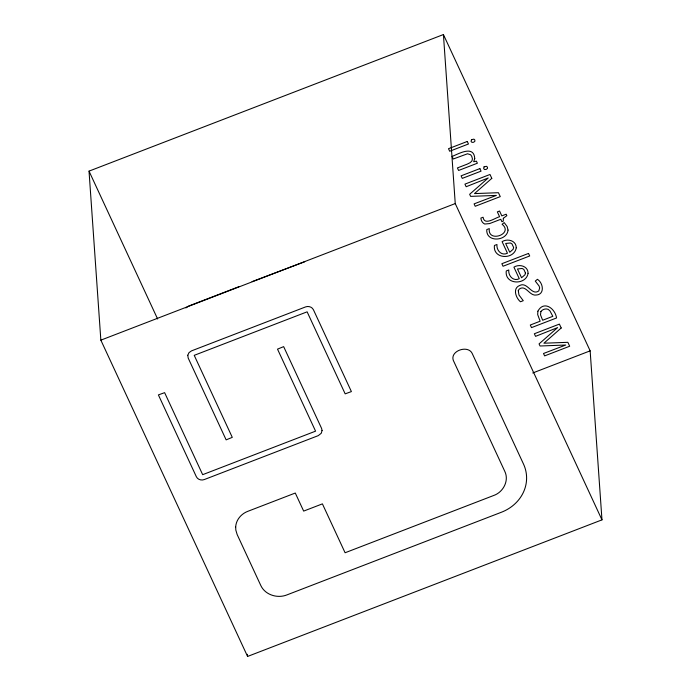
<?xml version="1.0" encoding="UTF-8"?>
<svg xmlns="http://www.w3.org/2000/svg" width="691" height="691" viewBox="0 0 691 691"><rect width="100%" height="100%" fill="white"/><g stroke="black" fill="none" stroke-linecap="round" stroke-linejoin="round"><path stroke-width="1.04" d="M185.87 307.918L188.367 306.165L238.792 286.73M89.027 171.135L443.423 34.55L590.149 350.847L601.973 519.865L247.577 656.45L100.851 340.153L89.027 171.135L157.626 319M252.077 281.608L304.714 261.768M100.851 340.153L455.248 203.569L443.423 34.55M532.761 372.967L590.149 350.847M455.248 203.569L601.973 519.865M247.421 654.299L247.577 656.45M235.683 527.026L235.83 530.092L237.151 534.523L260.809 585.527C265.214 595.029 277.54 598.7 286.946 594.899L501.398 512.247A40.838 36.649 -4 0 0 523.502 464.05L472.117 353.282C467.755 344.705 449.919 350.855 453.305 360.382L504.75 471.279C509.405 480.677 503.169 492.294 493.633 495.507L345.094 552.757L322.412 503.869L303.66 511.098L295.282 493.037L247.784 511.34C241.263 513.767 235.985 519.926 235.683 527.026M503.333 218.296L503.264 221.155L501.891 221.681L500.776 219.28L489.608 223.582L484.737 224.031C482.396 223.029 481.066 220.541 480.893 218.071L483.069 217.233C484.365 226.121 495.257 217.691 499.602 216.741L497.347 211.878L499.558 211.023L501.813 215.886L506.166 214.21L506.84 215.678L503.333 218.296M518.276 290.678L518.984 295.022L523.268 300.689L520.461 301.768C515.849 298.002 512.325 288.121 519.796 285.443C527.492 281.479 531.638 296.154 538.79 290.92L539.68 287.914L539.075 285.979L535.275 281.099L537.434 279.311C543.385 282.99 545.018 294.815 535.957 295.057C529.375 295.973 525.575 284.113 519.14 289.184L518.276 290.678M187.788 355.269L188.194 358.068L226.138 439.865L232.28 437.36L194.223 355.338L307.124 311.831L345.172 393.853L351.399 391.59L313.446 309.784C312.099 306.89 308.385 305.793 305.517 306.934L191.493 350.881L188.997 352.635L187.788 355.269M322.058 430.519L321.246 433.266L318.301 435.624L204.277 479.563C201.409 480.703 197.695 479.606 196.348 476.721L158.394 394.906L164.622 392.652L202.67 474.674L315.571 431.158L277.514 349.136L283.655 346.632L321.6 428.429L322.058 430.519M508.04 230.086C507.03 241.34 485.833 242.843 486.775 229.576L489.288 228.609C487.509 243.353 514.052 233.886 502.115 224.299L504.171 222.588L507.151 226.518L508.04 230.086M516.237 247.819C514.372 259.963 492.666 259.436 494.428 245.469L496.959 244.493C496.259 250.289 501.528 256.223 507.453 253.208L502.089 241.669C507.419 238.222 516.376 240.537 516.237 247.819M528.062 273.308C526.197 285.461 504.499 284.925 506.253 270.958L508.783 269.982C508.092 275.787 513.353 281.712 519.278 278.706L513.923 267.158C519.252 263.712 528.2 266.026 528.062 273.308M537.9 311.175L537.676 314.578L540.146 321.22L530.299 325.02L531.5 327.62L556.557 317.964C555.123 308.272 543.731 300.214 537.9 311.175M474.743 158.593L473.663 161.737L476.419 161.158L477.377 163.223L458.599 170.461L457.425 167.922L467.271 164.121L470.277 162.601L471.97 160.873L472.428 158.835L471.772 156.408L470.692 154.793L467.539 153.765L453.279 158.99L452.104 156.451C458.72 153.739 474.035 144.851 474.743 158.593M513.612 247.438L513.154 249.27L509.733 252.258L505.665 243.491L510.286 242.982L511.962 243.863L513.612 247.438M525.436 272.936L524.979 274.768L521.558 277.747L517.499 268.989L522.111 268.471L523.787 269.352L525.436 272.936M540.906 311.477L540.5 314.82L542.651 320.253L552.826 316.331L549.941 310.881L548.162 309.369C545.64 308.316 542.547 309.378 540.906 311.477M471.478 139.686L471.055 141.482L472.022 142.372L473.655 142.251L474.881 141.275L474.838 140.031L473.888 139.15L471.478 139.686M484.063 166.833L483.648 168.63L484.616 169.52L486.239 169.399L487.475 168.414L487.431 167.17L486.481 166.298L484.063 166.833M491.793 178.364L474.501 193.592L498.444 192.703L500.267 196.615L475.218 206.272L474.104 203.871L496.345 195.406L470.623 196.382L469.655 194.283L488.217 177.967L466.149 186.734L464.939 184.134L489.988 174.477L491.793 178.364M561.204 327.983L543.903 343.211L567.855 342.321L569.669 346.234L544.62 355.891L543.506 353.49L565.756 345.025L540.034 346.001L539.058 343.902L557.628 327.594L535.551 336.353L534.35 333.753L559.399 324.096L561.204 327.983M467.289 141.465L448.502 148.695L449.686 151.234L468.463 143.996L467.289 141.465M479.874 168.604L461.096 175.842L462.27 178.382L481.057 171.143L479.874 168.604M528.52 253.433L501.856 263.712L503.039 266.251L529.695 255.972L528.52 253.433"/></g></svg>
